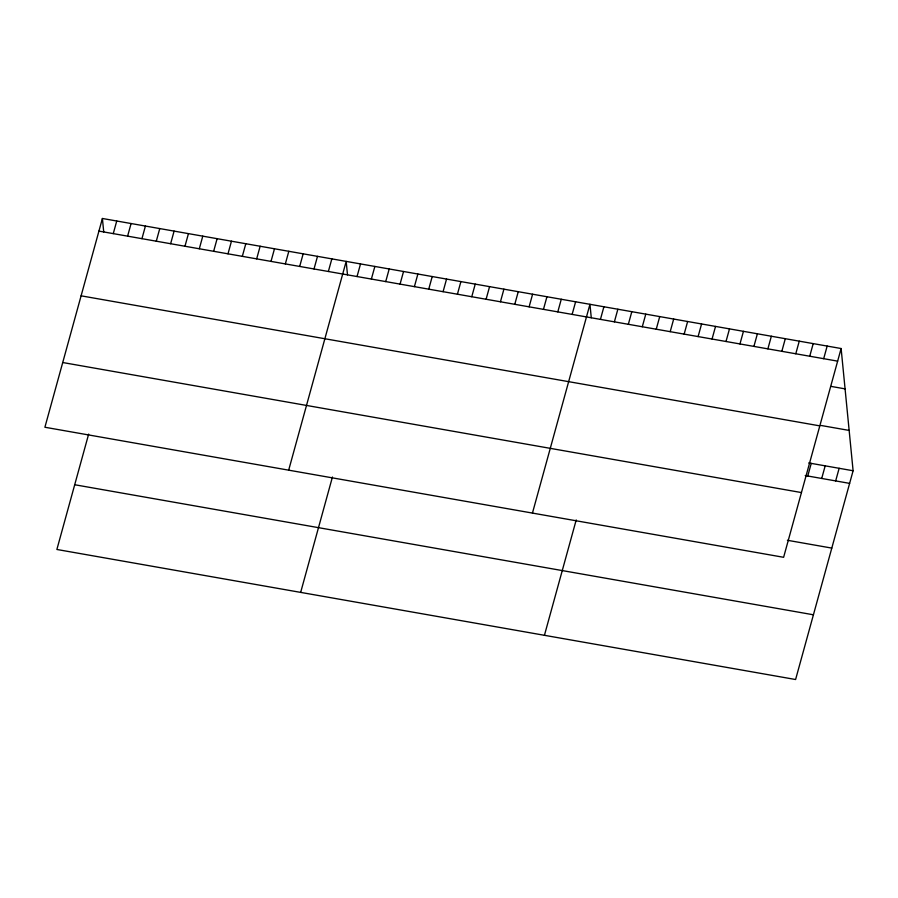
<?xml version="1.0" encoding="UTF-8"?>
<svg xmlns="http://www.w3.org/2000/svg" width="898" height="898" viewBox="0 0 898 898"><rect width="100%" height="100%" fill="white"/><g stroke="black" fill="none" stroke-linecap="round" stroke-linejoin="round"><path stroke-width="1.35" d="M102.406 218.483L44.9 427.246L783.617 557.299L841.123 348.525L102.406 218.483L103.719 231.931M113.271 233.626L116.74 221.009M127.606 236.152L131.086 223.535M141.951 238.677L145.42 226.06M88.655 434.104L56.877 549.475L795.594 679.517L853.1 470.754L841.123 348.525M156.286 241.192L159.765 228.575M170.631 243.717L174.1 231.1M184.966 246.243L188.445 233.626M199.311 248.768L202.78 236.152M213.645 251.294L217.125 238.677M227.991 253.82L231.459 241.203M242.325 256.345L245.805 243.728M256.671 258.871L260.139 246.254M271.005 261.397L274.485 248.78M285.339 263.922L288.819 251.294M299.685 266.437L303.165 253.82M314.019 268.962L317.499 256.345M328.365 271.488L331.845 258.871M288.673 470.159L346.179 261.397L347.492 274.844M357.045 276.539L360.525 263.922M371.379 279.065L374.859 266.448M385.725 281.59L389.193 268.973M300.662 592.388L332.44 477.018M400.059 284.116L403.539 271.499M414.405 286.642L417.873 274.025M428.739 289.167L432.219 276.539M443.084 291.682L446.553 279.065M457.419 294.207L460.899 281.59M471.764 296.733L475.233 284.116M486.099 299.259L489.578 286.642M500.444 301.784L503.913 289.167M514.779 304.31L518.258 291.693M529.124 306.835L532.593 294.218M543.458 309.361L546.938 296.744M557.804 311.887L561.272 299.259M572.138 314.401L575.618 301.784M532.447 513.084L589.952 304.31L591.277 317.757M600.436 319.385L603.905 306.768M614.389 321.843L617.858 309.226M628.342 324.301L631.81 311.685M544.435 635.301L576.213 519.942M642.295 326.76L645.774 314.143M656.247 329.218L659.727 316.59M670.2 331.665L673.68 319.048M684.153 334.123L687.632 321.506M698.105 336.582L701.585 323.965M712.058 339.04L715.538 326.423M726.011 341.498L729.49 328.881M739.963 343.956L743.443 331.328M753.916 346.404L757.396 333.787M767.88 348.862L771.348 336.245M781.832 351.32L785.301 338.703M795.785 353.778L799.254 341.161M809.738 356.237L813.206 343.62M823.691 358.695L827.159 346.078M807.762 476.007L811.242 463.379M821.715 478.454L825.195 465.838M835.668 480.913L839.147 468.296M98.926 231.1L837.643 361.142M831.121 386.409L845.074 388.868M821.243 425.506L849.149 430.423M81.101 295.824L819.818 425.877M808.705 462.941L853.1 470.754M805.225 475.558L849.62 483.371M62.725 362.523L801.443 492.564M787.4 540.282L831.795 548.094M74.714 484.74L813.431 614.793"/></g></svg>
